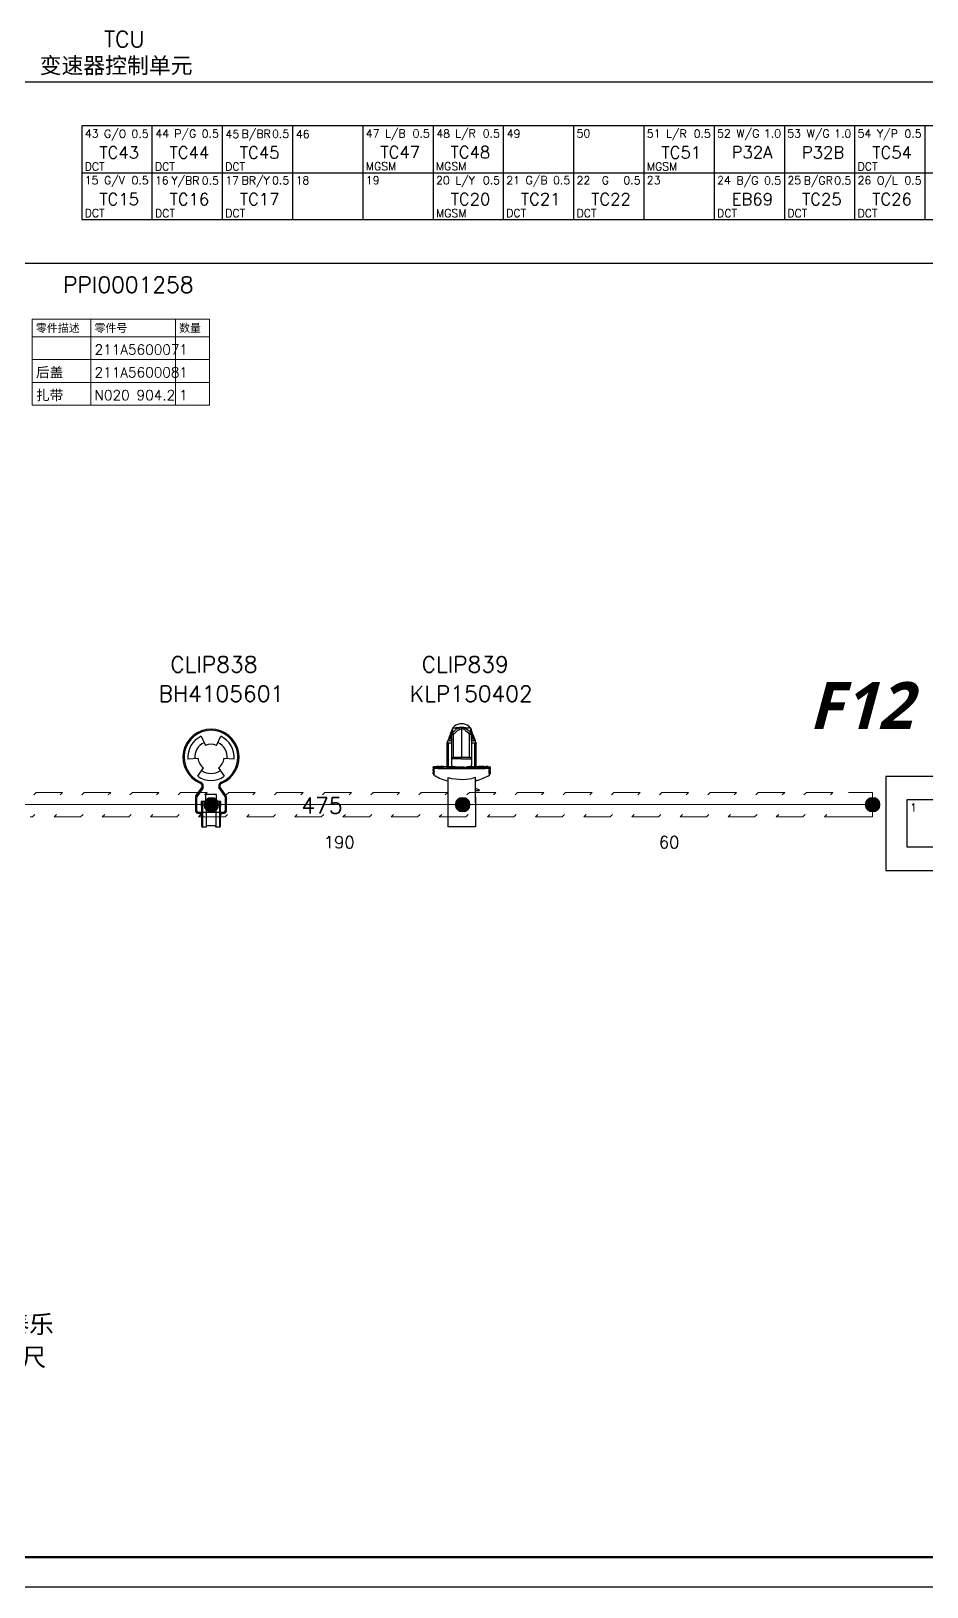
# Model space of a CAD drawing. Header units: millimetres. Extents: x 6 to 3615, y 6 to 858.
# Drawn here: x 1556.4 to 1709.4, y 6.5 to 272.3 of the extents above; entities that cross this region are included whole.
import ezdxf

# ---------------------------------------------------------------- set-up
doc = ezdxf.new("R2010")
doc.units = ezdxf.units.MM
doc.styles.add('SegoeUIBoldItalic_Style', font='segoeuiz.ttf')
doc.styles.add('Simplex_Style', font='simplex_.ttf')

msp = doc.modelspace()

# ---------------------------------------------------------------- hatches: boundary and pattern name
h = msp.add_hatch(color=0)
edge = h.paths.add_edge_path()
edge.add_arc((1587.15, 140.13), 1.25, 0, 360)
h = msp.add_hatch(color=0)
edge = h.paths.add_edge_path()
edge.add_arc((1587.15, 140.13), 1.25, 0, 360)
h = msp.add_hatch(color=0)
edge = h.paths.add_edge_path()
edge.add_arc((1630.07, 140.13), 1.25, 0, 360)
h = msp.add_hatch(color=0)
edge = h.paths.add_edge_path()
edge.add_arc((1630.07, 140.13), 1.25, 0, 360)
h = msp.add_hatch(color=0)
edge = h.paths.add_edge_path()
edge.add_arc((1700.09, 140.13), 1.25, 0, 360)
h = msp.add_hatch(color=0)
edge = h.paths.add_edge_path()
edge.add_arc((1700.09, 140.13), 1.25, 0, 360)

# ---------------------------------------------------------------- linework, layer by layer
at = {"color": 0, "linetype": 'Continuous', "lineweight": 30, "flags": 128}
msp.add_lwpolyline([(1379.16, 232.61), (1738.89, 232.61), (1738.89, 263.54), (1379.16, 263.54)], close=True, dxfattribs=at)
for points in [[(1709.02, 256.07), (1709.02, 248.07), (1721.02, 248.07), (1721.02, 240.08), (1733.02, 240.08), (1733.02, 256.07), (1565.02, 256.07), (1565.02, 248.07), (1577.02, 248.07), (1577.02, 240.08), (1589.02, 240.08)], [(1565.02, 256.07), (1565.02, 240.08), (1577.02, 240.08)], [(1577.02, 256.07), (1577.02, 248.07), (1589.02, 248.07), (1589.02, 240.08), (1601.02, 240.08)], [(1589.02, 256.07), (1589.02, 248.07), (1601.02, 248.07), (1601.02, 240.08), (1613.02, 240.08)], [(1601.02, 256.07), (1601.02, 248.07), (1613.02, 248.07), (1613.02, 240.08), (1625.02, 240.08)], [(1613.02, 256.07), (1613.02, 248.07), (1625.02, 248.07), (1625.02, 240.08), (1637.02, 240.08)], [(1625.02, 256.07), (1625.02, 248.07), (1637.02, 248.07), (1637.02, 240.08), (1649.02, 240.08)], [(1637.02, 256.07), (1637.02, 248.07), (1649.02, 248.07), (1649.02, 240.08), (1661.02, 240.08)], [(1649.02, 256.07), (1649.02, 248.07), (1661.02, 248.07), (1661.02, 240.08), (1673.02, 240.08)], [(1661.02, 256.07), (1661.02, 248.07), (1673.02, 248.07), (1673.02, 240.08), (1685.02, 240.08)], [(1673.02, 256.07), (1673.02, 248.07), (1685.02, 248.07), (1685.02, 240.08), (1697.02, 240.08)], [(1685.02, 256.07), (1685.02, 248.07), (1697.02, 248.07), (1697.02, 240.08), (1709.02, 240.08)], [(1697.02, 256.07), (1697.02, 248.07), (1709.02, 248.07), (1709.02, 240.08), (1721.02, 240.08)], [(1565.02, 248.07), (1565.02, 240.08)], [(1585.43, 151.81), (1586.16, 150.23)], [(1588.04, 150.23), (1588.77, 151.81)], [(1627.79, 151.65), (1627.55, 151.01)], [(1627.86, 151.85), (1627.79, 151.65)], [(1627.79, 151.65), (1627.82, 151.65)], [(1627.82, 151.65), (1627.88, 151.62)], [(1627.94, 152.05), (1627.86, 151.85)], [(1627.88, 151.62), (1627.97, 151.59)], [(1627.97, 151.59), (1627.89, 151.35)], [(1628.01, 152.24), (1627.94, 152.05)], [(1628.03, 151.84), (1627.97, 151.59)], [(1627.97, 151.59), (1627.97, 151.35)], [(1628.01, 152.24), (1628.07, 152.4)], [(1628.07, 152.4), (1628.01, 152.24)], [(1628.07, 152.07), (1628.03, 151.84)], [(1628.12, 152.53), (1628.07, 152.4)], [(1628.07, 152.07), (1628.12, 152.32)], [(1628.12, 152.53), (1628.26, 152.91)], [(1628.12, 152.53), (1628.15, 152.62)], [(1628.12, 152.5), (1628.12, 152.53)], [(1628.15, 152.47), (1628.12, 152.5)], [(1628.12, 152.32), (1628.15, 152.47)], [(1628.15, 152.62), (1628.18, 152.71)], [(1628.17, 152.58), (1628.15, 152.47)], [(1628.15, 152.47), (1628.2, 152.47)], [(1628.21, 152.69), (1628.17, 152.58)], [(1628.26, 152.91), (1628.18, 152.71)], [(1628.18, 152.71), (1628.21, 152.78)], [(1628.19, 152.7), (1628.18, 152.71)], [(1628.19, 152.7), (1628.21, 152.69)], [(1628.2, 152.47), (1628.21, 152.47)], [(1628.24, 152.81), (1628.21, 152.78)], [(1628.21, 152.69), (1628.22, 152.72)], [(1628.22, 152.58), (1628.21, 152.47)], [(1628.21, 152.27), (1628.21, 152.47)], [(1628.21, 152.47), (1628.21, 152)], [(1628.21, 152.27), (1628.22, 152.34)], [(1628.21, 152.23), (1628.21, 152.27)], [(1628.21, 152.12), (1628.21, 152.23)], [(1628.21, 152), (1628.21, 152.12)], [(1628.21, 152), (1628.23, 152.05)], [(1628.21, 148.07), (1628.21, 152)], [(1628.22, 152.72), (1628.26, 152.8)], [(1628.24, 152.77), (1628.22, 152.72)], [(1628.23, 152.67), (1628.22, 152.58)], [(1628.26, 152.41), (1628.22, 152.34)], [(1628.26, 152.74), (1628.23, 152.67)], [(1628.23, 152.05), (1628.29, 152.09)], [(1628.24, 152.81), (1628.27, 152.84)], [(1628.29, 152.99), (1628.26, 152.91)], [(1628.26, 152.91), (1628.29, 152.99)], [(1628.26, 152.8), (1628.28, 152.83)], [(1628.3, 152.82), (1628.26, 152.74)], [(1628.32, 152.47), (1628.26, 152.41)], [(1628.27, 152.84), (1628.28, 152.86)], [(1628.28, 152.86), (1628.3, 152.87)], [(1628.28, 152.83), (1628.29, 152.84)], [(1628.29, 152.99), (1628.32, 153.09)], [(1628.29, 152.84), (1628.3, 152.85)], [(1628.39, 152.12), (1628.29, 152.09)], [(1628.3, 152.87), (1628.31, 152.87)], [(1628.3, 152.87), (1628.3, 152.87)], [(1628.3, 152.83), (1628.31, 152.85)], [(1628.3, 152.85), (1628.31, 152.85)], [(1628.3, 152.85), (1628.3, 152.85)], [(1628.31, 152.84), (1628.3, 152.83)], [(1628.3, 152.83), (1628.3, 152.82)], [(1628.3, 152.82), (1628.3, 152.83)], [(1628.31, 152.87), (1628.32, 152.88)], [(1628.31, 152.85), (1628.32, 152.86)], [(1628.31, 152.85), (1628.31, 152.84)], [(1628.31, 152.85), (1628.31, 152.85)], [(1628.35, 153.16), (1628.32, 153.09)], [(1628.34, 153.14), (1628.32, 153.09)], [(1628.33, 152.95), (1628.32, 152.88)], [(1628.32, 152.87), (1628.32, 152.88)], [(1628.32, 152.88), (1628.32, 152.88)], [(1628.32, 152.86), (1628.32, 152.87)], [(1628.39, 152.52), (1628.32, 152.47)], [(1628.33, 152.95), (1628.36, 153.09)], [(1628.34, 152.96), (1628.33, 152.95)], [(1628.37, 153.2), (1628.34, 153.14)], [(1628.35, 153.16), (1628.34, 153.14)], [(1628.34, 152.96), (1628.35, 152.89)], [(1628.37, 153.2), (1628.35, 153.16)], [(1628.36, 153.18), (1628.35, 153.16)], [(1628.35, 152.89), (1628.36, 152.74)], [(1628.38, 153.15), (1628.36, 153.09)], [(1628.36, 152.74), (1628.39, 152.52)], [(1628.37, 153.2), (1628.42, 153.28)], [(1628.41, 153.25), (1628.37, 153.2)], [(1628.38, 153.15), (1628.4, 153.22)], [(1628.42, 153.28), (1628.39, 153.23)], [(1628.39, 152.52), (1628.66, 152.76)], [(1628.4, 152.5), (1628.39, 152.52)], [(1628.39, 152.12), (1628.51, 152.14)], [(1628.41, 153.25), (1628.4, 153.22)], [(1628.44, 152.4), (1628.4, 152.5)], [(1628.41, 153.25), (1628.42, 153.28)], [(1628.47, 153.25), (1628.41, 153.25)], [(1628.66, 153.52), (1628.42, 153.28)], [(1628.42, 153.28), (1628.42, 153.28)], [(1628.48, 152.28), (1628.44, 152.4)], [(1628.47, 153.25), (1628.58, 153.25)], [(1628.54, 152.14), (1628.48, 152.28)], [(1628.51, 152.14), (1628.54, 152.14)], [(1628.54, 152.14), (1628.8, 152.4)], [(1628.54, 148.17), (1628.54, 152.14)], [(1628.58, 153.25), (1628.74, 153.25)], [(1628.94, 153.71), (1628.66, 153.52)], [(1628.66, 152.76), (1628.91, 152.96)], [(1628.74, 153.25), (1628.93, 153.25)], [(1628.8, 152.4), (1629.11, 152.69)], [(1629.1, 153.1), (1628.91, 152.96)], [(1629.16, 153.25), (1628.93, 153.25)], [(1629.24, 153.84), (1628.94, 153.71)], [(1629.1, 153.1), (1629.25, 153.18)], [(1629.11, 152.69), (1629.21, 152.78)], [(1629.41, 153.25), (1629.16, 153.25)], [(1629.21, 152.78), (1629.4, 152.93)], [(1629.57, 153.93), (1629.24, 153.84)], [(1629.25, 153.18), (1629.41, 153.25)], [(1629.4, 152.93), (1629.57, 153.04)], [(1629.55, 153.33), (1629.41, 153.25)], [(1629.49, 153.14), (1629.41, 153.25)], [(1629.57, 153.04), (1629.49, 153.14)], [(1629.67, 153.36), (1629.55, 153.33)], [(1629.9, 153.96), (1629.57, 153.93)], [(1629.57, 153.04), (1629.61, 153.06)], [(1629.61, 153.06), (1629.75, 153.11)], [(1629.67, 153.36), (1629.78, 153.39)], [(1629.75, 153.11), (1629.9, 153.12)], [(1629.78, 153.39), (1629.9, 153.39)], [(1630.24, 153.93), (1629.9, 153.96)], [(1629.9, 153.39), (1629.9, 153.27)], [(1629.9, 153.39), (1630.1, 153.37)], [(1629.9, 153.27), (1629.9, 153.12)], [(1629.9, 153.12), (1629.9, 148.2)], [(1629.95, 153.12), (1629.9, 153.12)], [(1630.1, 153.1), (1629.95, 153.12)], [(1630.1, 153.37), (1630.2, 153.35)], [(1630.23, 153.04), (1630.1, 153.1)], [(1630.2, 153.35), (1630.3, 153.3)], [(1630.32, 153.16), (1630.23, 153.04)], [(1630.23, 153.04), (1630.38, 152.95)], [(1630.56, 153.84), (1630.24, 153.93)], [(1630.3, 153.3), (1630.4, 153.25)], [(1630.4, 153.25), (1630.32, 153.16)], [(1630.38, 152.95), (1630.57, 152.8)], [(1630.4, 153.25), (1630.61, 153.15)], [(1630.65, 153.25), (1630.4, 153.25)], [(1630.87, 153.71), (1630.56, 153.84)], [(1630.57, 152.8), (1630.9, 152.51)], [(1630.61, 153.15), (1630.89, 152.97)], [(1630.65, 153.25), (1630.88, 153.25)], [(1631.14, 153.52), (1630.87, 153.71)], [(1630.88, 153.25), (1631.07, 153.25)], [(1630.89, 152.97), (1631.11, 152.79)], [(1630.9, 152.51), (1631.27, 152.14)], [(1631.22, 153.25), (1631.07, 153.25)], [(1631.11, 152.79), (1631.42, 152.52)], [(1631.39, 153.28), (1631.14, 153.52)], [(1631.33, 153.25), (1631.22, 153.25)], [(1631.27, 152.14), (1631.28, 152.17)], [(1631.27, 148.17), (1631.27, 152.14)], [(1631.4, 152.13), (1631.27, 152.14)], [(1631.28, 152.17), (1631.33, 152.31)], [(1631.4, 153.25), (1631.33, 153.25)], [(1631.33, 152.31), (1631.38, 152.42)], [(1631.38, 152.42), (1631.42, 152.52)], [(1631.39, 153.28), (1631.44, 153.2)], [(1631.39, 153.28), (1631.4, 153.25)], [(1631.39, 153.28), (1631.39, 153.28)], [(1631.39, 153.28), (1631.41, 153.23)], [(1631.41, 153.22), (1631.4, 153.25)], [(1631.4, 153.25), (1631.44, 153.2)], [(1631.51, 152.09), (1631.4, 152.13)], [(1631.42, 153.16), (1631.41, 153.22)], [(1631.44, 153.1), (1631.42, 153.16)], [(1631.42, 152.52), (1631.43, 152.62)], [(1631.42, 152.52), (1631.49, 152.47)], [(1631.43, 152.62), (1631.45, 152.81)], [(1631.44, 153.2), (1631.46, 153.16)], [(1631.44, 153.2), (1631.47, 153.14)], [(1631.48, 152.95), (1631.44, 153.1)], [(1631.47, 152.96), (1631.45, 152.81)], [(1631.46, 153.16), (1631.47, 153.14)], [(1631.47, 153.14), (1631.46, 153.16)], [(1631.46, 153.16), (1631.47, 153.14)], [(1631.47, 153.14), (1631.48, 153.09)], [(1631.47, 152.96), (1631.48, 152.95)], [(1631.51, 153.02), (1631.48, 153.09)], [(1631.48, 152.88), (1631.48, 152.95)], [(1631.48, 152.88), (1631.48, 152.87)], [(1631.49, 152.88), (1631.48, 152.88)], [(1631.48, 152.87), (1631.49, 152.86)], [(1631.49, 152.87), (1631.49, 152.88)], [(1631.5, 152.87), (1631.49, 152.87)], [(1631.49, 152.86), (1631.49, 152.85)], [(1631.49, 152.85), (1631.5, 152.83)], [(1631.55, 152.41), (1631.49, 152.47)], [(1631.52, 152.86), (1631.5, 152.87)], [(1631.5, 152.85), (1631.5, 152.84)], [(1631.5, 152.85), (1631.5, 152.85)], [(1631.5, 152.85), (1631.5, 152.85)], [(1631.51, 152.85), (1631.5, 152.85)], [(1631.5, 152.84), (1631.51, 152.82)], [(1631.5, 152.83), (1631.51, 152.82)], [(1631.51, 153.02), (1631.55, 152.92)], [(1631.55, 152.92), (1631.51, 153.02)], [(1631.51, 152.85), (1631.51, 152.85)], [(1631.51, 152.84), (1631.51, 152.85)], [(1631.51, 152.84), (1631.52, 152.83)], [(1631.55, 152.74), (1631.51, 152.82)], [(1631.57, 152.05), (1631.51, 152.09)], [(1631.52, 152.86), (1631.53, 152.85)], [(1631.53, 152.83), (1631.52, 152.83)], [(1631.56, 152.82), (1631.53, 152.85)], [(1631.55, 152.79), (1631.53, 152.83)], [(1631.59, 152.81), (1631.55, 152.92)], [(1631.6, 152.69), (1631.55, 152.79)], [(1631.55, 152.74), (1631.57, 152.66)], [(1631.59, 152.34), (1631.55, 152.41)], [(1631.59, 152.79), (1631.56, 152.82)], [(1631.57, 152.66), (1631.59, 152.57)], [(1631.57, 152.05), (1631.6, 152)], [(1631.69, 152.53), (1631.59, 152.81)], [(1631.63, 152.71), (1631.59, 152.81)], [(1631.63, 152.71), (1631.59, 152.79)], [(1631.6, 152.47), (1631.59, 152.57)], [(1631.6, 152.27), (1631.59, 152.34)], [(1631.6, 152.69), (1631.62, 152.7)], [(1631.63, 152.58), (1631.6, 152.69)], [(1631.6, 152.47), (1631.6, 152.27)], [(1631.61, 152.47), (1631.6, 152.47)], [(1631.6, 152.27), (1631.6, 152.17)], [(1631.6, 152.17), (1631.6, 152.05)], [(1631.6, 152.05), (1631.6, 152)], [(1631.6, 151.11), (1631.6, 152)], [(1631.6, 152), (1631.6, 148.07)], [(1631.65, 152.47), (1631.61, 152.47)], [(1631.62, 152.7), (1631.63, 152.71)], [(1631.64, 152.66), (1631.63, 152.71)], [(1631.65, 152.47), (1631.63, 152.58)], [(1631.69, 152.53), (1631.64, 152.66)], [(1631.69, 152.5), (1631.65, 152.47)], [(1631.69, 152.28), (1631.65, 152.47)], [(1631.69, 152.53), (1631.69, 152.5)], [(1631.71, 152.47), (1631.69, 152.53)], [(1631.73, 152.07), (1631.69, 152.28)], [(1631.77, 152.31), (1631.71, 152.47)], [(1631.77, 151.89), (1631.73, 152.07)], [(1631.84, 152.14), (1631.77, 152.31)], [(1631.8, 151.74), (1631.77, 151.89)], [(1631.83, 151.59), (1631.8, 151.74)], [(1631.83, 151.59), (1631.92, 151.62)], [(1631.83, 151.59), (1631.92, 151.35)], [(1631.83, 151.35), (1631.83, 151.59)], [(1631.92, 151.91), (1631.84, 152.14)], [(1631.84, 152.14), (1631.92, 151.91)], [(1632.02, 151.65), (1631.92, 151.91)], [(1631.92, 151.62), (1631.99, 151.65)], [(1632.02, 151.65), (1631.99, 151.65)], [(1632.26, 151.01), (1632.02, 151.65)], [(1627.44, 150.71), (1627.42, 150.62)], [(1627.42, 146.61), (1627.42, 150.62)], [(1627.44, 150.71), (1627.5, 150.88)], [(1627.46, 150.76), (1627.44, 150.71)], [(1627.46, 150.76), (1627.5, 150.88)], [(1627.52, 150.7), (1627.46, 150.76)], [(1627.5, 150.88), (1627.55, 151.01)], [(1627.61, 150.67), (1627.52, 150.7)], [(1627.6, 151.14), (1627.55, 151.01)], [(1628.21, 151.01), (1627.55, 151.01)], [(1627.64, 151.23), (1627.6, 151.14)], [(1627.61, 150.67), (1627.66, 150.66)], [(1627.71, 151.3), (1627.64, 151.23)], [(1628.21, 150.66), (1627.66, 150.66)], [(1627.66, 146.6), (1627.66, 150.66)], [(1627.79, 151.34), (1627.71, 151.3)], [(1627.89, 151.35), (1627.79, 151.34)], [(1627.89, 151.35), (1627.97, 151.35)], [(1628.05, 151.35), (1627.97, 151.35)], [(1628.05, 151.35), (1628.11, 151.37)], [(1628.11, 151.37), (1628.16, 151.39)], [(1628.16, 151.39), (1628.2, 151.4)], [(1628.2, 151.4), (1628.21, 151.4)], [(1628.21, 151.4), (1628.21, 151.37)], [(1628.21, 151.3), (1628.21, 151.28)], [(1631.61, 151.4), (1631.6, 151.4)], [(1631.6, 151.33), (1631.6, 151.37)], [(1631.6, 151.37), (1631.6, 151.37)], [(1631.6, 151.11), (1631.6, 151.12)], [(1632.26, 151.01), (1631.6, 151.01)], [(1632.15, 150.66), (1631.6, 150.66)], [(1631.64, 151.39), (1631.61, 151.4)], [(1631.69, 151.37), (1631.64, 151.39)], [(1631.76, 151.35), (1631.69, 151.37)], [(1631.83, 151.35), (1631.76, 151.35)], [(1631.83, 151.35), (1631.92, 151.35)], [(1631.92, 151.35), (1631.98, 151.34)], [(1631.98, 151.34), (1632.03, 151.33)], [(1632.03, 151.33), (1632.12, 151.28)], [(1632.12, 151.28), (1632.17, 151.21)], [(1632.15, 150.66), (1632.25, 150.68)], [(1632.15, 146.6), (1632.15, 150.66)], [(1632.22, 151.11), (1632.17, 151.21)], [(1632.22, 151.11), (1632.26, 151.01)], [(1632.25, 150.68), (1632.33, 150.73)], [(1632.3, 150.88), (1632.26, 151.01)], [(1632.35, 150.76), (1632.3, 150.88)], [(1632.35, 150.76), (1632.33, 150.73)], [(1632.35, 150.76), (1632.37, 150.71)], [(1632.37, 150.71), (1632.38, 150.62)], [(1632.38, 146.61), (1632.38, 150.62)], [(1584.89, 148.03), (1583.16, 147.88)], [(1584.83, 144.98), (1585.83, 146.41)], [(1588.37, 146.41), (1589.37, 144.98)], [(1591.04, 147.88), (1589.31, 148.03)], [(1625.03, 146.58), (1625.02, 146.39)], [(1625.02, 146.39), (1625.02, 146.15)], [(1625.02, 146.39), (1625.02, 146.17)], [(1625.02, 145.95), (1625.02, 146.17)], [(1625.02, 146.15), (1625.02, 146.17)], [(1625.04, 146.6), (1625.03, 146.58)], [(1625.05, 146.49), (1625.03, 146.58)], [(1625.04, 146.6), (1625.08, 146.61)], [(1625.1, 146.42), (1625.05, 146.49)], [(1625.4, 146.63), (1625.08, 146.61)], [(1625.08, 146.61), (1625.08, 146.6)], [(1625.08, 146.6), (1625.09, 146.58)], [(1625.09, 146.58), (1625.11, 146.56)], [(1625.1, 146.42), (1625.16, 146.38)], [(1625.11, 146.56), (1625.12, 146.54)], [(1625.12, 146.54), (1625.15, 146.53)], [(1625.15, 146.53), (1625.16, 146.52)], [(1625.16, 146.52), (1625.54, 146.52)], [(1625.17, 146.47), (1625.16, 146.52)], [(1625.16, 146.38), (1625.22, 146.34)], [(1625.18, 146.42), (1625.17, 146.47)], [(1625.2, 146.38), (1625.18, 146.42)], [(1625.22, 146.34), (1625.2, 146.38)], [(1625.22, 146.34), (1625.54, 146.34)], [(1625.22, 146.06), (1625.22, 146.34)], [(1625.4, 146.63), (1625.73, 146.63)], [(1625.54, 146.52), (1625.94, 146.51)], [(1625.54, 146.34), (1625.9, 146.33)], [(1626.09, 146.63), (1625.73, 146.63)], [(1625.9, 146.33), (1626.21, 146.33)], [(1625.94, 146.51), (1626.38, 146.51)], [(1626.09, 146.63), (1626.29, 146.63)], [(1626.21, 146.33), (1626.46, 146.32)], [(1626.76, 146.62), (1626.29, 146.63)], [(1626.38, 146.51), (1626.83, 146.51)], [(1626.46, 146.32), (1626.72, 146.32)], [(1626.72, 146.32), (1626.96, 146.32)], [(1627.24, 146.61), (1626.76, 146.62)], [(1627.31, 146.5), (1626.83, 146.51)], [(1626.96, 146.32), (1627.35, 146.32)], [(1627.76, 146.6), (1627.24, 146.61)], [(1627.81, 146.5), (1627.31, 146.5)], [(1627.35, 146.32), (1627.84, 146.31)], [(1628.28, 146.58), (1627.76, 146.6)], [(1628.32, 146.5), (1627.81, 146.5)], [(1627.84, 146.31), (1628.13, 146.31)], [(1628.13, 146.31), (1628.6, 146.31)], [(1628.23, 148.1), (1628.21, 148.07)], [(1628.21, 147.97), (1628.21, 148.07)], [(1628.21, 148.07), (1628.21, 147.97)], [(1629.9, 147.97), (1628.21, 147.97)], [(1628.21, 146.95), (1628.21, 147.97)], [(1628.23, 146.83), (1628.21, 146.95)], [(1628.27, 148.13), (1628.23, 148.1)], [(1628.29, 146.72), (1628.23, 146.83)], [(1628.24, 146.8), (1628.23, 146.83)], [(1628.29, 146.72), (1628.23, 146.83)], [(1628.34, 148.15), (1628.27, 148.13)], [(1628.82, 146.57), (1628.28, 146.58)], [(1628.33, 146.67), (1628.29, 146.72)], [(1628.29, 146.72), (1628.38, 146.63)], [(1628.38, 146.63), (1628.29, 146.72)], [(1628.84, 146.49), (1628.32, 146.5)], [(1628.43, 148.16), (1628.34, 148.15)], [(1628.38, 146.63), (1628.48, 146.58)], [(1628.48, 146.58), (1628.38, 146.63)], [(1628.54, 148.17), (1628.43, 148.16)], [(1628.48, 146.58), (1628.45, 146.59)], [(1629.22, 148.2), (1628.54, 148.17)], [(1628.6, 146.31), (1628.95, 146.31)], [(1629.36, 146.56), (1628.82, 146.57)], [(1629.37, 146.49), (1628.84, 146.49)], [(1628.95, 146.31), (1629.29, 146.3)], [(1629.9, 148.2), (1629.22, 148.2)], [(1629.29, 146.3), (1629.61, 146.3)], [(1629.9, 146.55), (1629.36, 146.56)], [(1629.9, 146.49), (1629.37, 146.49)], [(1629.61, 146.3), (1629.9, 146.3)], [(1630.59, 148.2), (1629.9, 148.2)], [(1629.9, 147.97), (1631.6, 147.97)], [(1630.36, 146.56), (1629.9, 146.55)], [(1630.43, 146.49), (1629.9, 146.49)], [(1629.9, 146.3), (1630.18, 146.3)], [(1630.18, 146.3), (1630.48, 146.3)], [(1630.97, 146.49), (1630.36, 146.56)], [(1630.97, 146.49), (1630.43, 146.49)], [(1630.48, 146.3), (1630.83, 146.31)], [(1631.27, 148.17), (1630.59, 148.2)], [(1631.26, 146.57), (1630.81, 146.57)], [(1630.83, 146.31), (1631.21, 146.31)], [(1630.97, 146.49), (1631.49, 146.5)], [(1631.21, 146.31), (1631.67, 146.31)], [(1631.8, 146.59), (1631.26, 146.57)], [(1631.38, 148.16), (1631.27, 148.17)], [(1631.33, 146.58), (1631.43, 146.63)], [(1631.43, 146.63), (1631.33, 146.58)], [(1631.35, 146.59), (1631.33, 146.58)], [(1631.47, 148.15), (1631.38, 148.16)], [(1631.43, 146.63), (1631.52, 146.72)], [(1631.52, 146.72), (1631.43, 146.63)], [(1631.43, 146.63), (1631.48, 146.67)], [(1631.54, 148.13), (1631.47, 148.15)], [(1631.49, 146.5), (1632, 146.5)], [(1631.58, 146.83), (1631.52, 146.72)], [(1631.58, 146.83), (1631.52, 146.72)], [(1631.52, 146.72), (1631.57, 146.8)], [(1631.58, 148.1), (1631.54, 148.13)], [(1631.6, 148.07), (1631.58, 148.1)], [(1631.58, 146.83), (1631.6, 146.95)], [(1631.6, 148.07), (1631.6, 147.97)], [(1631.6, 147.97), (1631.6, 146.95)], [(1631.67, 146.31), (1632.09, 146.32)], [(1632.3, 146.6), (1631.8, 146.59)], [(1632.49, 146.5), (1632, 146.5)], [(1632.09, 146.32), (1632.45, 146.32)], [(1632.8, 146.62), (1632.3, 146.6)], [(1632.45, 146.32), (1632.72, 146.32)], [(1632.49, 146.5), (1632.97, 146.51)], [(1632.72, 146.32), (1633.13, 146.32)], [(1633.27, 146.63), (1632.8, 146.62)], [(1632.97, 146.51), (1633.43, 146.51)], [(1633.13, 146.32), (1633.23, 146.32)], [(1633.23, 146.32), (1633.6, 146.33)], [(1633.71, 146.63), (1633.27, 146.63)], [(1633.43, 146.51), (1633.86, 146.51)], [(1633.6, 146.33), (1633.95, 146.33)], [(1633.71, 146.63), (1634.07, 146.63)], [(1633.86, 146.51), (1634.27, 146.52)], [(1633.95, 146.33), (1634.26, 146.34)], [(1634.41, 146.63), (1634.07, 146.63)], [(1634.26, 146.34), (1634.59, 146.34)], [(1634.27, 146.52), (1634.64, 146.52)], [(1634.41, 146.63), (1634.73, 146.61)], [(1634.61, 146.38), (1634.59, 146.34)], [(1634.65, 146.38), (1634.59, 146.34)], [(1634.59, 146.34), (1634.59, 146.13)], [(1634.63, 146.42), (1634.61, 146.38)], [(1634.64, 146.47), (1634.63, 146.42)], [(1634.64, 146.52), (1634.67, 146.53)], [(1634.64, 146.47), (1634.64, 146.52)], [(1634.71, 146.42), (1634.65, 146.38)], [(1634.67, 146.53), (1634.69, 146.54)], [(1634.69, 146.54), (1634.7, 146.56)], [(1634.7, 146.56), (1634.72, 146.58)], [(1634.76, 146.49), (1634.71, 146.42)], [(1634.72, 146.6), (1634.73, 146.61)], [(1634.72, 146.58), (1634.72, 146.6)], [(1634.73, 146.61), (1634.76, 146.6)], [(1634.76, 146.6), (1634.78, 146.58)], [(1634.78, 146.58), (1634.76, 146.49)], [(1634.79, 146.39), (1634.78, 146.58)], [(1634.79, 146.24), (1634.79, 146.39)], [(1634.79, 146.39), (1634.79, 146.17)], [(1634.79, 146.11), (1634.79, 146.24)], [(1634.79, 146.17), (1634.79, 146.11)], [(1585.24, 143.8), (1585.32, 143.98)], [(1588.88, 143.98), (1588.96, 143.8)], [(1625.02, 146.15), (1625.02, 145.95)], [(1625.02, 145.95), (1625.02, 145.78)], [(1625.02, 145.78), (1625.02, 145.65)], [(1625.02, 145.68), (1625.02, 145.69)], [(1625.02, 145.67), (1625.02, 145.68)], [(1625.02, 145.55), (1625.02, 145.65)], [(1625.02, 145.65), (1625.02, 145.55)], [(1625.02, 145.5), (1625.02, 145.55)], [(1625.02, 145.55), (1625.02, 145.5)], [(1625.02, 145.5), (1625.02, 145.49)], [(1625.02, 145.5), (1625.02, 145.49)], [(1625.02, 145.49), (1625.03, 145.42)], [(1625.03, 145.37), (1625.02, 145.49)], [(1625.02, 145.49), (1625.03, 145.37)], [(1625.02, 145.49), (1625.02, 145.49)], [(1625.03, 145.37), (1625.08, 145.28)], [(1625.08, 145.28), (1625.14, 145.19)], [(1625.14, 145.19), (1625.22, 145.13)], [(1625.22, 145.9), (1625.22, 146.06)], [(1625.22, 145.78), (1625.22, 145.9)], [(1625.22, 145.78), (1625.22, 145.66)], [(1625.22, 145.55), (1625.22, 145.66)], [(1625.22, 145.4), (1625.22, 145.55)], [(1625.22, 145.28), (1625.22, 145.4)], [(1625.22, 145.28), (1625.22, 145.21)], [(1625.22, 145.21), (1625.22, 145.17)], [(1625.22, 145.14), (1625.22, 145.17)], [(1625.22, 145.14), (1625.22, 145.13)], [(1627.54, 144.77), (1628.18, 144.62)], [(1627.54, 144.77), (1627.54, 140.32)], [(1627.54, 144.77), (1627.54, 144.57)], [(1627.54, 144.57), (1627.54, 144.43)], [(1627.54, 144.43), (1627.54, 144.35)], [(1627.54, 144.35), (1627.54, 144.33)], [(1627.54, 144.08), (1627.54, 143.97)], [(1628.18, 144.62), (1628.83, 144.52)], [(1628.83, 144.52), (1629.48, 144.46)], [(1629.48, 144.46), (1630.13, 144.45)], [(1630.13, 144.45), (1630.67, 144.48)], [(1630.67, 144.48), (1631.21, 144.55)], [(1631.21, 144.55), (1631.66, 144.62)], [(1632.27, 144.77), (1631.66, 144.62)], [(1632.27, 140.47), (1632.27, 144.77)], [(1632.27, 144.47), (1632.27, 144.51)], [(1632.27, 144.47), (1632.27, 143.97)], [(1632.27, 144.41), (1632.27, 144.47)], [(1632.27, 144.2), (1632.36, 144.23)], [(1632.27, 144.22), (1632.27, 144.23)], [(1634.59, 145.92), (1634.59, 146.13)], [(1634.59, 145.72), (1634.59, 145.92)], [(1634.59, 145.55), (1634.59, 145.72)], [(1634.59, 145.45), (1634.59, 145.55)], [(1634.59, 145.45), (1634.59, 145.36)], [(1634.59, 145.36), (1634.59, 145.23)], [(1634.59, 145.23), (1634.59, 145.17)], [(1634.67, 145.19), (1634.59, 145.13)], [(1634.59, 145.17), (1634.59, 145.14)], [(1634.59, 145.14), (1634.59, 145.13)], [(1634.67, 145.19), (1634.73, 145.28)], [(1634.77, 145.37), (1634.73, 145.28)], [(1634.77, 145.37), (1634.79, 145.49)], [(1634.79, 145.49), (1634.78, 145.42)], [(1634.79, 145.99), (1634.79, 146.11)], [(1634.79, 145.89), (1634.79, 145.99)], [(1634.79, 145.79), (1634.79, 145.89)], [(1634.79, 145.86), (1634.79, 145.71)], [(1634.79, 145.71), (1634.79, 145.79)], [(1634.79, 145.71), (1634.79, 145.79)], [(1634.79, 145.64), (1634.79, 145.71)], [(1634.79, 145.64), (1634.79, 145.59)], [(1634.79, 145.59), (1634.79, 145.64)], [(1634.79, 145.59), (1634.79, 145.54)], [(1634.79, 145.54), (1634.79, 145.59)], [(1634.79, 145.54), (1634.79, 145.51)], [(1634.79, 145.49), (1634.79, 145.51)], [(1634.79, 145.49), (1634.79, 145.49)], [(1634.79, 145.49), (1634.79, 145.49)], [(1749.71, 144.94), (1702.34, 144.94), (1702.34, 128.91), (1749.71, 128.91)], [(1584.43, 141.28), (1584.43, 139.22)], [(1584.43, 139.22), (1584.63, 139.22), (1584.63, 141.28), (1584.43, 141.28)], [(1584.53, 141.61), (1585.48, 142.96)], [(1585.48, 142.96), (1585.64, 142.85), (1584.7, 141.49), (1584.53, 141.61)], [(1584.54, 141.27), (1585.8, 143.08)], [(1584.63, 141.49), (1584.63, 139.01)], [(1588.7, 139.89), (1588.76, 139.89), (1588.76, 140.65), (1588.05, 140.65), (1588.05, 141.85), (1586.15, 141.85), (1586.15, 140.65), (1585.44, 140.65), (1585.44, 139.89), (1585.5, 139.89)], [(1588.4, 143.08), (1589.66, 141.27)], [(1588.72, 142.96), (1588.55, 142.85), (1589.5, 141.49), (1589.66, 141.61)], [(1588.72, 142.96), (1589.66, 141.61)], [(1589.57, 139.01), (1589.57, 141.49)], [(1589.77, 139.22), (1589.57, 139.22), (1589.57, 141.28), (1589.77, 141.28)], [(1589.77, 139.22), (1589.77, 141.28)], [(1632.27, 141.39), (1632.26, 136.34)], [(1632.27, 142.95), (1632.91, 142.69)], [(1632.27, 141.39), (1632.27, 142.89)], [(1632.27, 142.53), (1632.91, 142.53)], [(1632.91, 142.69), (1632.91, 142.53)], [(1717.96, 140.93), (1705.96, 140.93), (1705.96, 132.93), (1717.96, 132.93)], [(1584.57, 138.85), (1589.62, 138.85)], [(1584.99, 138.66), (1584.99, 138.85), (1585.5, 138.85)], [(1584.99, 138.66), (1585.12, 138.66)], [(1585.05, 138.66), (1585.07, 138.65)], [(1585.07, 138.65), (1585.15, 138.64), (1585.23, 138.62), (1585.35, 138.55), (1585.4, 138.49), (1585.45, 138.44), (1585.49, 138.38)], [(1585.12, 138.66), (1585.2, 138.66), (1585.34, 138.68), (1585.5, 138.7)], [(1585.49, 138.38), (1585.47, 138.41), (1585.46, 138.45), (1585.43, 138.48), (1585.41, 138.51), (1585.39, 138.54), (1585.36, 138.57), (1585.33, 138.59), (1585.3, 138.61), (1585.27, 138.62), (1585.23, 138.64), (1585.2, 138.65), (1585.16, 138.65), (1585.12, 138.66)], [(1585.49, 138.38), (1585.5, 138.35)], [(1585.5, 140.48), (1585.5, 136.44)], [(1585.64, 140.62), (1585.64, 136.44)], [(1588.56, 140.62), (1587.92, 140.62), (1587.91, 140.42), (1586.29, 140.42), (1586.28, 140.62), (1585.64, 140.62)], [(1586.28, 140.62), (1586.28, 136.44)], [(1586.29, 140.42), (1586.29, 136.44)], [(1587.91, 140.42), (1587.91, 136.44)], [(1587.92, 140.62), (1587.92, 136.44)], [(1588.56, 140.62), (1588.56, 136.44)], [(1588.7, 136.44), (1588.7, 140.48)], [(1588.7, 138.85), (1589.21, 138.85), (1589.21, 138.66)], [(1588.7, 138.7), (1588.97, 138.66), (1589.08, 138.66)], [(1588.71, 138.38), (1588.7, 138.35)], [(1589.08, 138.66), (1589.04, 138.65), (1589.01, 138.65), (1588.97, 138.64), (1588.93, 138.62), (1588.9, 138.61), (1588.87, 138.59), (1588.84, 138.57), (1588.81, 138.54), (1588.79, 138.51), (1588.76, 138.48), (1588.74, 138.45), (1588.73, 138.41), (1588.71, 138.38)], [(1588.71, 138.38), (1588.78, 138.48), (1588.85, 138.55), (1588.93, 138.6), (1589.03, 138.64), (1589.13, 138.65)], [(1589.08, 138.66), (1589.21, 138.66)], [(1589.15, 138.66), (1589.13, 138.65)], [(1627.54, 140.24), (1627.53, 136.34)], [(1627.54, 140.32), (1627.54, 140.24)], [(1627.54, 140.24), (1627.54, 140.24)], [(1588.56, 136.3), (1587.92, 136.3), (1587.91, 136.49), (1586.29, 136.49), (1586.28, 136.3), (1585.64, 136.3)], [(1586.29, 136.44), (1586.28, 136.44)], [(1587.92, 136.44), (1587.91, 136.44)], [(1632.26, 136.34), (1627.53, 136.34)], [(1208.83, 6.51), (3615.15, 6.51)]]:
    msp.add_lwpolyline(points, dxfattribs=at)
at = {"color": 0, "linetype": 'Continuous', "lineweight": 13, "flags": 128}
for points in [[(1556.56, 223.09), (1586.84, 223.09)], [(1556.56, 223.09), (1556.56, 208.38)], [(1556.56, 223.09), (1586.84, 223.09)], [(1566.56, 223.09), (1566.56, 208.38)], [(1581.01, 223.09), (1581.01, 208.38)], [(1586.84, 223.09), (1586.84, 208.38)], [(1556.56, 220.04), (1586.84, 220.04)], [(1556.56, 216.15), (1586.84, 216.15)], [(1556.56, 212.26), (1586.84, 212.26)], [(1556.56, 208.38), (1586.84, 208.38)], [(1510.98, 140.13), (1700.09, 140.13)]]:
    msp.add_lwpolyline(points, dxfattribs=at)
for points in [[(1557.23, 142.22), (1556.82, 141.8)], [(1557.23, 142.22), (1560.31, 142.22)], [(1560.31, 142.22), (1561.75, 142.22)], [(1561.75, 142.22), (1561.34, 141.8)], [(1565.45, 142.22), (1565.04, 141.8)], [(1565.45, 142.22), (1568.53, 142.22)], [(1568.53, 142.22), (1569.97, 142.22)], [(1569.97, 142.22), (1569.56, 141.8)], [(1573.67, 142.22), (1573.26, 141.8)], [(1573.67, 142.22), (1576.75, 142.22)], [(1576.75, 142.22), (1578.19, 142.22)], [(1578.19, 142.22), (1577.78, 141.8)], [(1581.89, 142.22), (1581.48, 141.8)], [(1581.89, 142.22), (1584.98, 142.22)], [(1584.98, 142.22), (1586.42, 142.22)], [(1586.42, 142.22), (1586, 141.8)], [(1590.12, 142.22), (1589.7, 141.8)], [(1590.12, 142.22), (1593.2, 142.22)], [(1593.2, 142.22), (1594.64, 142.22)], [(1594.64, 142.22), (1594.23, 141.8)], [(1598.34, 142.22), (1597.93, 141.8)], [(1598.34, 142.22), (1601.42, 142.22)], [(1601.42, 142.22), (1602.86, 142.22)], [(1602.86, 142.22), (1602.45, 141.8)], [(1606.56, 142.22), (1606.15, 141.8)], [(1606.56, 142.22), (1609.64, 142.22)], [(1609.64, 142.22), (1611.08, 142.22)], [(1611.08, 142.22), (1610.67, 141.8)], [(1614.78, 142.22), (1614.37, 141.8)], [(1614.78, 142.22), (1617.87, 142.22)], [(1617.87, 142.22), (1619.3, 142.22)], [(1619.3, 142.22), (1618.89, 141.8)], [(1623, 142.22), (1622.59, 141.8)], [(1623, 142.22), (1626.09, 142.22)], [(1626.09, 142.22), (1627.53, 142.22)], [(1627.53, 142.22), (1627.12, 141.8)], [(1631.23, 142.22), (1630.82, 141.8)], [(1631.23, 142.22), (1634.31, 142.22)], [(1634.31, 142.22), (1635.75, 142.22)], [(1635.75, 142.22), (1635.34, 141.8)], [(1639.45, 142.22), (1639.04, 141.8)], [(1639.45, 142.22), (1642.53, 142.22)], [(1642.53, 142.22), (1643.97, 142.22)], [(1643.97, 142.22), (1643.56, 141.8)], [(1647.67, 142.22), (1647.26, 141.8)], [(1647.67, 142.22), (1650.75, 142.22)], [(1650.75, 142.22), (1652.19, 142.22)], [(1652.19, 142.22), (1651.78, 141.8)], [(1655.89, 142.22), (1655.48, 141.8)], [(1655.89, 142.22), (1658.98, 142.22)], [(1658.98, 142.22), (1660.42, 142.22)], [(1660.42, 142.22), (1660.01, 141.8)], [(1664.12, 142.22), (1663.71, 141.8)], [(1664.12, 142.22), (1667.2, 142.22)], [(1667.2, 142.22), (1668.64, 142.22)], [(1668.64, 142.22), (1668.23, 141.8)], [(1672.34, 142.22), (1671.93, 141.8)], [(1672.34, 142.22), (1675.42, 142.22)], [(1675.42, 142.22), (1676.86, 142.22)], [(1676.86, 142.22), (1676.45, 141.8)], [(1680.56, 142.22), (1680.15, 141.8)], [(1680.56, 142.22), (1683.64, 142.22)], [(1683.64, 142.22), (1685.08, 142.22)], [(1685.08, 142.22), (1684.67, 141.8)], [(1688.78, 142.22), (1688.37, 141.8)], [(1688.78, 142.22), (1691.87, 142.22)], [(1691.87, 142.22), (1693.31, 142.22)], [(1693.31, 142.22), (1692.89, 141.8)], [(1700.09, 142.22), (1695.98, 142.22)], [(1700.09, 138.05), (1700.09, 142.22)], [(1556.61, 138.05), (1557.02, 138.47)], [(1560.31, 138.05), (1560.72, 138.47)], [(1564.83, 138.05), (1565.24, 138.47)], [(1568.53, 138.05), (1568.94, 138.47)], [(1573.05, 138.05), (1573.47, 138.47)], [(1576.75, 138.05), (1577.17, 138.47)], [(1581.28, 138.05), (1581.69, 138.47)], [(1584.98, 138.05), (1585.39, 138.47)], [(1589.5, 138.05), (1589.91, 138.47)], [(1593.2, 138.05), (1593.61, 138.47)], [(1597.72, 138.05), (1598.13, 138.47)], [(1601.42, 138.05), (1601.83, 138.47)], [(1605.94, 138.05), (1606.35, 138.47)], [(1609.64, 138.05), (1610.05, 138.47)], [(1614.17, 138.05), (1614.58, 138.47)], [(1617.87, 138.05), (1618.28, 138.47)], [(1622.39, 138.05), (1622.8, 138.47)], [(1626.09, 138.05), (1626.5, 138.47)], [(1630.61, 138.05), (1631.02, 138.47)], [(1634.31, 138.05), (1634.72, 138.47)], [(1638.83, 138.05), (1639.24, 138.47)], [(1642.53, 138.05), (1642.94, 138.47)], [(1647.05, 138.05), (1647.47, 138.47)], [(1650.75, 138.05), (1651.17, 138.47)], [(1655.28, 138.05), (1655.69, 138.47)], [(1658.98, 138.05), (1659.39, 138.47)], [(1663.5, 138.05), (1663.91, 138.47)], [(1667.2, 138.05), (1667.61, 138.47)], [(1671.72, 138.05), (1672.13, 138.47)], [(1675.42, 138.05), (1675.83, 138.47)], [(1679.94, 138.05), (1680.36, 138.47)], [(1683.64, 138.05), (1684.06, 138.47)], [(1688.17, 138.05), (1688.58, 138.47)], [(1691.87, 138.05), (1692.28, 138.47)], [(1556.2, 138.05), (1556.61, 138.05)], [(1560.31, 138.05), (1564.42, 138.05)], [(1564.42, 138.05), (1564.83, 138.05)], [(1568.53, 138.05), (1572.64, 138.05)], [(1572.64, 138.05), (1573.05, 138.05)], [(1576.75, 138.05), (1580.87, 138.05)], [(1580.87, 138.05), (1581.28, 138.05)], [(1584.98, 138.05), (1589.09, 138.05)], [(1589.09, 138.05), (1589.5, 138.05)], [(1593.2, 138.05), (1597.31, 138.05)], [(1597.31, 138.05), (1597.72, 138.05)], [(1601.42, 138.05), (1605.53, 138.05)], [(1605.53, 138.05), (1605.94, 138.05)], [(1609.64, 138.05), (1613.75, 138.05)], [(1613.75, 138.05), (1614.17, 138.05)], [(1617.87, 138.05), (1621.98, 138.05)], [(1621.98, 138.05), (1622.39, 138.05)], [(1626.09, 138.05), (1630.2, 138.05)], [(1630.2, 138.05), (1630.61, 138.05)], [(1634.31, 138.05), (1638.42, 138.05)], [(1638.42, 138.05), (1638.83, 138.05)], [(1642.53, 138.05), (1646.64, 138.05)], [(1646.64, 138.05), (1647.05, 138.05)], [(1650.75, 138.05), (1654.87, 138.05)], [(1654.87, 138.05), (1655.28, 138.05)], [(1658.98, 138.05), (1663.09, 138.05)], [(1663.09, 138.05), (1663.5, 138.05)], [(1667.2, 138.05), (1671.31, 138.05)], [(1671.31, 138.05), (1671.72, 138.05)], [(1675.42, 138.05), (1679.53, 138.05)], [(1679.53, 138.05), (1679.94, 138.05)], [(1683.64, 138.05), (1687.76, 138.05)], [(1687.76, 138.05), (1688.17, 138.05)], [(1691.87, 138.05), (1695.98, 138.05)], [(1700.09, 138.05), (1695.98, 138.05)]]:
    msp.add_lwpolyline(points, close=True, dxfattribs=at)
at = {"color": 0, "linetype": 'Continuous', "lineweight": 70, "flags": 128}
msp.add_lwpolyline([(26.83, 11.57), (3610.09, 11.57)], dxfattribs=at)
at = {"color": 0, "linetype": 'Continuous', "lineweight": 13}
for centre in [(1587.15, 140.13), (1587.15, 140.13), (1630.07, 140.13), (1630.07, 140.13), (1700.09, 140.13), (1700.09, 140.13)]:
    msp.add_circle(centre, 1.25, dxfattribs=at)
at = {"color": 0, "linetype": 'Continuous', "lineweight": 30}
for centre, radius, start, end in [((1587.1, 148.23), 4.8, -67, -113), ((1587.1, 148.23), 4.6, -67, -113), ((1587.1, 148.23), 3.96, 115, -175), ((1587.09, 148.22), 3.96, -5, 65), ((1587.1, 148.22), 2.78, 115, -175), ((1587.1, 148.24), 2.2, 65, 115), ((1587.1, 148.22), 2.78, -5, 65), ((1587.1, 148.23), 2.22, -175, -125), ((1587.09, 148.23), 2.22, -55, -5), ((1587.1, 148.23), 3.96, -125, -55), ((1585.03, 143.28), 0.56, -35, 68), ((1585.02, 143.28), 0.758, -35, 67), ((1587.1, 148.23), 2.78, -125, -55), ((1589.17, 143.28), 0.758, 113, -145), ((1589.17, 143.28), 0.56, 113, -144), ((1629.85, 153.29), 9.38, -119, -104), ((1630.03, 153.14), 9.21, -75, -60), ((1585, 141.28), 0.565, 145, -180), ((1584.98, 141.29), 0.346, 144, -179), ((1589.23, 141.29), 0.346, -1, 36), ((1589.2, 141.28), 0.565, 0, 35), ((1584.99, 139.21), 0.56, -180, -90), ((1584.99, 139.22), 0.365, -180, -90), ((1585.05, 138.21), 0.445, 0, 91), ((1585.64, 140.48), 0.143, 91, -179), ((1588.56, 140.48), 0.143, 1, 91), ((1589.15, 138.21), 0.445, 90, -179), ((1589.21, 139.22), 0.365, -90, 0), ((1589.21, 139.21), 0.56, -90, 0), ((1585.64, 136.44), 0.143, -179, -89), ((1588.56, 136.44), 0.143, -89, 1)]:
    msp.add_arc(centre, radius, start, end, dxfattribs=at)

# ---------------------------------------------------------------- texts
at = {"color": 0, "linetype": 'Continuous', "style": 'Simplex_Style'}
for s, height, p in [('TCU', 2.734, (1568.84, 269.54)), ('变速器控制单元', 2.734, (1557.84, 265.04)), ('43', 1.367, (1565.57, 254.09)), ('G/O', 1.367, (1568.82, 254.06)), ('0.5', 1.367, (1573.52, 254.06)), ('44', 1.367, (1577.61, 254.07)), ('P/G', 1.367, (1580.82, 254.07)), ('0.5', 1.367, (1585.52, 254.07)), ('45', 1.367, (1589.57, 254.01)), ('B/BR', 1.367, (1592.32, 254.04)), ('0.5', 1.367, (1597.52, 254.04)), ('46', 1.367, (1601.6, 253.99)), ('47', 1.367, (1613.54, 254.11)), ('L/B', 1.367, (1616.83, 254.1)), ('0.5', 1.367, (1621.53, 254.1)), ('48', 1.367, (1625.58, 254.07)), ('L/R', 1.367, (1628.81, 254.1)), ('0.5', 1.367, (1633.51, 254.1)), ('49', 1.367, (1637.61, 254.07)), ('50', 1.367, (1649.53, 254.11)), ('51', 1.367, (1661.53, 254.08)), ('L/R', 1.367, (1664.83, 254.07)), ('0.5', 1.367, (1669.53, 254.07)), ('52', 1.367, (1673.53, 254.11)), ('W/G', 1.367, (1676.83, 254.1)), ('1.0', 1.367, (1681.53, 254.1)), ('53', 1.367, (1685.52, 254.11)), ('W/G', 1.367, (1688.82, 254.08)), ('1.0', 1.367, (1693.52, 254.08)), ('54', 1.367, (1697.53, 254.11)), ('Y/P', 1.367, (1700.83, 254.07)), ('0.5', 1.367, (1705.53, 254.07)), ('TC43', 2.051, (1568.02, 250.51)), ('TC44', 2.051, (1580.02, 250.52)), ('TC45', 2.051, (1592.02, 250.49)), ('TC47', 2.051, (1616.03, 250.55)), ('TC48', 2.051, (1628.01, 250.55)), ('TC51', 2.051, (1664.03, 250.52)), ('P32A', 2.051, (1676.03, 250.55)), ('P32B', 2.051, (1688.02, 250.53)), ('TC54', 2.051, (1700.03, 250.52)), ('DCT', 1.367, (1565.52, 248.46)), ('DCT', 1.367, (1577.52, 248.47)), ('MGSM', 1.367, (1613.53, 248.5)), ('MGSM', 1.367, (1625.51, 248.5)), ('MGSM', 1.367, (1661.53, 248.47)), ('DCT', 1.367, (1697.53, 248.47)), ('15', 1.367, (1565.53, 246.11)), ('G/V', 1.367, (1568.83, 246.1)), ('0.5', 1.367, (1573.53, 246.1)), ('16', 1.367, (1577.53, 246.09)), ('Y/BR', 1.367, (1580.33, 246.06)), ('0.5', 1.367, (1585.53, 246.06)), ('DCT', 1.367, (1589.52, 248.44)), ('17', 1.367, (1589.54, 246.09)), ('BR/Y', 1.367, (1592.33, 246.09)), ('0.5', 1.367, (1597.53, 246.09)), ('18', 1.367, (1601.55, 246.09)), ('19', 1.367, (1613.54, 246.11)), ('20', 1.367, (1625.54, 246.1)), ('L/Y', 1.367, (1628.83, 246.09)), ('0.5', 1.367, (1633.53, 246.09)), ('21', 1.367, (1637.53, 246.11)), ('G/B', 1.367, (1640.82, 246.11)), ('0.5', 1.367, (1645.52, 246.11)), ('22', 1.367, (1649.53, 246.1)), ('G', 1.37, (1653.83, 246.09)), ('0.5', 1.367, (1657.53, 246.09)), ('23', 1.367, (1661.53, 246.12)), ('24', 1.367, (1673.53, 246.11)), ('B/G', 1.367, (1676.84, 246.07)), ('0.5', 1.367, (1681.54, 246.07)), ('25', 1.367, (1685.54, 246.1)), ('B/GR', 1.367, (1688.33, 246.07)), ('0.5', 1.367, (1693.53, 246.07)), ('26', 1.367, (1697.53, 246.1)), ('O/L', 1.367, (1700.82, 246.08)), ('0.5', 1.367, (1705.52, 246.08)), ('TC15', 2.051, (1568.03, 242.55)), ('TC16', 2.051, (1580.03, 242.51)), ('TC17', 2.051, (1592.03, 242.54)), ('TC20', 2.051, (1628.03, 242.54)), ('TC21', 2.051, (1640.02, 242.56)), ('TC22', 2.051, (1652.03, 242.54)), ('EB69', 2.051, (1676.04, 242.52)), ('TC25', 2.051, (1688.03, 242.52)), ('TC26', 2.051, (1700.02, 242.53)), ('DCT', 1.367, (1565.53, 240.51)), ('DCT', 1.367, (1589.53, 240.49)), ('MGSM', 1.367, (1625.53, 240.49)), ('DCT', 1.367, (1637.52, 240.51)), ('DCT', 1.367, (1649.53, 240.49)), ('DCT', 1.367, (1577.53, 240.46)), ('DCT', 1.367, (1673.54, 240.47)), ('DCT', 1.367, (1685.53, 240.47)), ('DCT', 1.367, (1697.52, 240.48)), ('PPI0001258', 2.734, (1561.84, 227.59)), ('零件描述', 1.367, (1557.21, 220.86)), ('零件号', 1.367, (1567.21, 220.86)), ('数量', 1.367, (1581.66, 220.86)), ('211A560007', 1.709, (1567.21, 217.01)), ('1', 1.71, (1581.66, 217.01)), ('后盖', 1.709, (1557.21, 213.12)), ('211A560008', 1.709, (1567.21, 213.12)), ('1', 1.71, (1581.66, 213.12)), ('扎带', 1.709, (1557.21, 209.23)), ('N020 904.2', 1.709, (1567.21, 209.23)), ('1', 1.71, (1581.66, 209.23)), ('CLIP838', 2.734, (1580.15, 162.72)), ('CLIP839', 2.734, (1623.07, 162.72)), ('BH4105601', 2.734, (1578.15, 157.72)), ('KLP150402', 2.734, (1621.07, 157.72)), ('475', 2.734, (1602.53, 138.63)), ('1', 1.37, (1706.48, 138.96)), ('190', 2.051, (1606.36, 132.67)), ('60', 2.051, (1663.58, 132.67)), ('防水泥：汉高4型泰乐', 3.076, (1519.85, 49.84)), ('  松丁基泥胶,涂抹尺', 3.0762, (1519.85, 44.22))]:
    msp.add_text(s, height=height, dxfattribs=at).set_placement(p)
at = {"insert": (1689.19, 161.07), "char_height": 8, "attachment_point": 1, "style": 'SegoeUIBoldItalic_Style'}
msp.add_mtext_dynamic_manual_height_columns('{\\fSegoe UI Semilight|b1|i1|c134|p34;\\C1;F12}', width=42.6639, gutter_width=12.5, heights=[2.5], dxfattribs=at)

doc.saveas('drawing.dxf')
